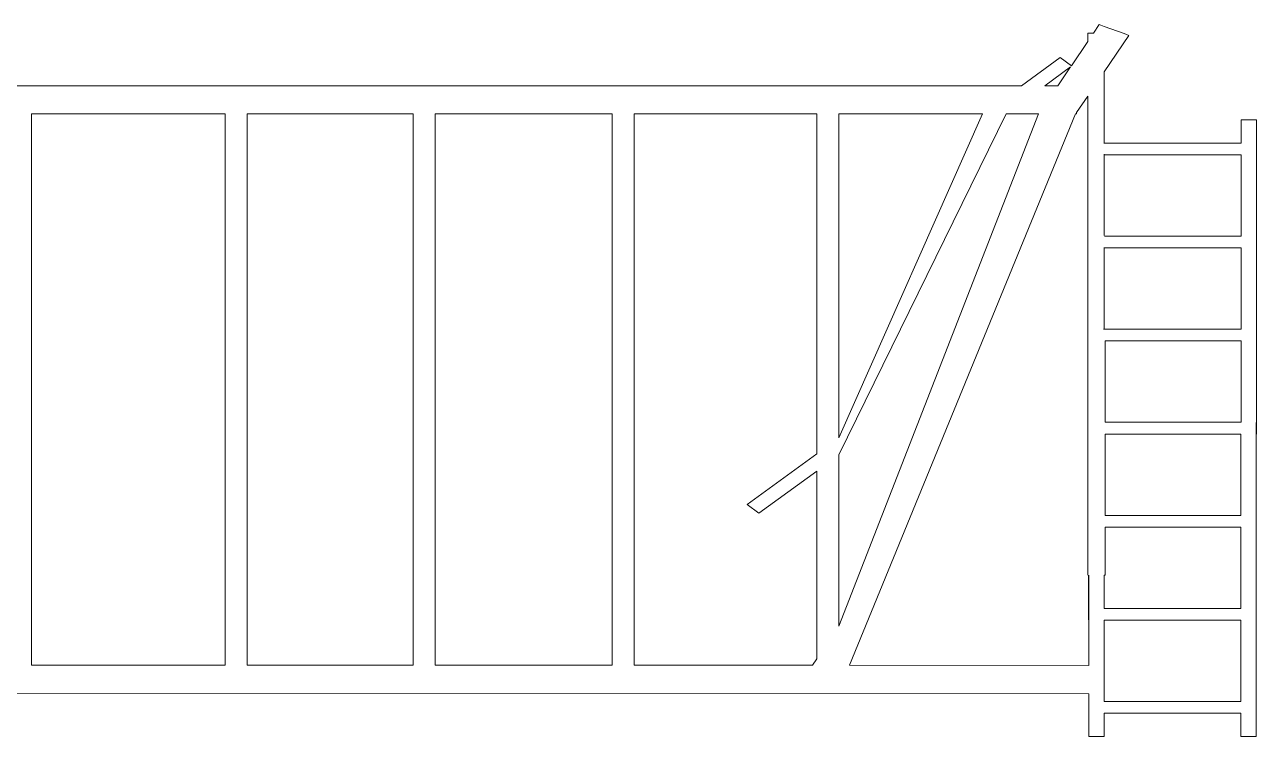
# Model space of a CAD drawing. Header units: millimetres. Extents: x -157 to 980, y -95 to 1044.
# Drawn here: x -103.5 to -26.4, y -19.7 to 24.8 of the extents above; entities that cross this region are included whole.
import ezdxf

# ---------------------------------------------------------------- set-up
doc = ezdxf.new("R2010")
doc.units = ezdxf.units.MM
doc.header["$MEASUREMENT"] = 0
doc.layers.add('Layer 1', color=7, linetype='Continuous')

msp = doc.modelspace()

# ---------------------------------------------------------------- linework, layer by layer
at = {"layer": 'Layer 1', "color": 1, "lineweight": 9}
for points, knots in [([(-35.9525, 17.3578), (-35.9525, 17.3578), (-35.9525, 21.8407), (-35.9525, 21.8407), (-35.9525, 21.8407), (-35.9525, 21.8407), (-34.4098, 24.1076), (-34.4098, 24.1076), (-34.4098, 24.1076), (-34.4098, 24.1076), (-34.7177, 24.2199), (-34.7177, 24.2199), (-34.7177, 24.2199), (-34.7177, 24.2199), (-35.9559, 24.6695), (-35.9559, 24.6695), (-35.9559, 24.6695), (-35.9559, 24.6695), (-36.2672, 24.7813), (-36.2672, 24.7813), (-36.2672, 24.7813), (-36.2672, 24.7813), (-36.6292, 24.2495), (-36.6292, 24.2495), (-36.6292, 24.2495), (-36.6292, 24.2495), (-36.9897, 24.2495), (-36.9897, 24.2495), (-36.9897, 24.2495), (-36.9897, 24.2495), (-36.9897, 23.7198), (-36.9897, 23.7198), (-36.9897, 23.7198), (-36.9897, 23.7198), (-38.0115, 22.2184), (-38.0115, 22.2184), (-38.0115, 22.2184), (-38.0115, 22.2184), (-38.719, 22.7349), (-38.719, 22.7349), (-38.719, 22.7349), (-38.719, 22.7349), (-41.1398, 20.9679), (-41.1398, 20.9679), (-41.1398, 20.9679), (-41.1398, 20.9679), (-141.7747, 20.9679), (-141.7747, 20.9679), (-141.7747, 20.9679), (-141.7747, 20.9679), (-144.1956, 22.7349), (-144.1956, 22.7349), (-144.1956, 22.7349), (-144.1956, 22.7349), (-144.9031, 22.2182), (-144.9031, 22.2182), (-144.9031, 22.2182), (-144.9031, 22.2182), (-145.9248, 23.7192), (-145.9248, 23.7192), (-145.9248, 23.7192), (-145.9248, 23.7192), (-145.9248, 24.2495), (-145.9248, 24.2495), (-145.9248, 24.2495), (-145.9248, 24.2495), (-146.2856, 24.2495), (-146.2856, 24.2495), (-146.2856, 24.2495), (-146.2856, 24.2495), (-146.6477, 24.7813), (-146.6477, 24.7813), (-146.6477, 24.7813), (-146.6477, 24.7813), (-146.9589, 24.6695), (-146.9589, 24.6695), (-146.9589, 24.6695), (-146.9589, 24.6695), (-148.1968, 24.2199), (-148.1968, 24.2199), (-148.1968, 24.2199), (-148.1968, 24.2199), (-148.5046, 24.1076), (-148.5046, 24.1076), (-148.5046, 24.1076), (-148.5046, 24.1076), (-146.9606, 21.8439), (-146.9606, 21.8439), (-146.9606, 21.8439), (-146.9606, 21.8439), (-146.9606, 17.3732), (-146.9606, 17.3732)], [0, 0, 0, 0, 0.0416667, 0.0416667, 0.0416667, 0.0416667, 0.0833333, 0.0833333, 0.0833333, 0.0833333, 0.125, 0.125, 0.125, 0.125, 0.1666667, 0.1666667, 0.1666667, 0.1666667, 0.2083333, 0.2083333, 0.2083333, 0.2083333, 0.25, 0.25, 0.25, 0.25, 0.2916667, 0.2916667, 0.2916667, 0.2916667, 0.3333333, 0.3333333, 0.3333333, 0.3333333, 0.375, 0.375, 0.375, 0.375, 0.4166667, 0.4166667, 0.4166667, 0.4166667, 0.4583333, 0.4583333, 0.4583333, 0.4583333, 0.5, 0.5, 0.5, 0.5, 0.5416667, 0.5416667, 0.5416667, 0.5416667, 0.5833333, 0.5833333, 0.5833333, 0.5833333, 0.625, 0.625, 0.625, 0.625, 0.6666667, 0.6666667, 0.6666667, 0.6666667, 0.7083333, 0.7083333, 0.7083333, 0.7083333, 0.75, 0.75, 0.75, 0.75, 0.7916667, 0.7916667, 0.7916667, 0.7916667, 0.8333333, 0.8333333, 0.8333333, 0.8333333, 0.875, 0.875, 0.875, 0.875, 0.9166667, 0.9166667, 0.9166667, 0.9166667, 1, 1, 1, 1]), ([(-38.8626, 20.9679), (-38.8626, 20.9679), (-39.673, 20.9679), (-39.673, 20.9679), (-39.673, 20.9679), (-39.673, 20.9679), (-38.0626, 22.1433), (-38.0626, 22.1433), (-38.0626, 22.1433), (-38.0626, 22.1433), (-38.8626, 20.9679), (-38.8626, 20.9679)], [0, 0, 0, 0, 0.25, 0.25, 0.25, 0.25, 0.5, 0.5, 0.5, 0.5, 1, 1, 1, 1]), ([(-36.9113, -15.2593), (-36.9113, -15.2593), (-51.8847, -15.2392), (-51.8847, -15.2392), (-51.8847, -15.2392), (-51.8847, -15.2392), (-37.7488, 19.2009), (-37.7488, 19.2009), (-37.7488, 19.2009), (-37.7488, 19.2009), (-37.6814, 19.2009), (-37.6814, 19.2009), (-37.6814, 19.2009), (-37.6814, 19.2009), (-37.6814, 19.3), (-37.6814, 19.3), (-37.6814, 19.3), (-37.6814, 19.3), (-36.9897, 20.3165), (-36.9897, 20.3165), (-36.9897, 20.3165), (-36.9897, 20.3165), (-36.9897, -9.6122), (-36.9897, -9.6122)], [0, 0, 0, 0, 0.1428571, 0.1428571, 0.1428571, 0.1428571, 0.2857143, 0.2857143, 0.2857143, 0.2857143, 0.4285714, 0.4285714, 0.4285714, 0.4285714, 0.5714286, 0.5714286, 0.5714286, 0.5714286, 0.7142857, 0.7142857, 0.7142857, 0.7142857, 1, 1, 1, 1]), ([(-90.9385, -15.2392), (-90.9385, -15.2392), (-103.0424, -15.2392), (-103.0424, -15.2392), (-103.0424, -15.2392), (-103.0424, -15.2392), (-103.0424, 19.2009), (-103.0424, 19.2009), (-103.0424, 19.2009), (-103.0424, 19.2009), (-90.9385, 19.2009), (-90.9385, 19.2009), (-90.9385, 19.2009), (-90.9385, 19.2009), (-90.9385, -15.2392), (-90.9385, -15.2392)], [0, 0, 0, 0, 0.2, 0.2, 0.2, 0.2, 0.4, 0.4, 0.4, 0.4, 0.6, 0.6, 0.6, 0.6, 1, 1, 1, 1]), ([(-79.1805, -15.2392), (-79.1805, -15.2392), (-89.5554, -15.2392), (-89.5554, -15.2392), (-89.5554, -15.2392), (-89.5554, -15.2392), (-89.5554, 19.2009), (-89.5554, 19.2009), (-89.5554, 19.2009), (-89.5554, 19.2009), (-79.1805, 19.2009), (-79.1805, 19.2009), (-79.1805, 19.2009), (-79.1805, 19.2009), (-79.1805, -15.2392), (-79.1805, -15.2392)], [0, 0, 0, 0, 0.2, 0.2, 0.2, 0.2, 0.4, 0.4, 0.4, 0.4, 0.6, 0.6, 0.6, 0.6, 1, 1, 1, 1]), ([(-66.7308, -15.2392), (-66.7308, -15.2392), (-77.797, -15.2392), (-77.797, -15.2392), (-77.797, -15.2392), (-77.797, -15.2392), (-77.797, 19.2009), (-77.797, 19.2009), (-77.797, 19.2009), (-77.797, 19.2009), (-66.7308, 19.2009), (-66.7308, 19.2009), (-66.7308, 19.2009), (-66.7308, 19.2009), (-66.7308, -15.2392), (-66.7308, -15.2392)], [0, 0, 0, 0, 0.2, 0.2, 0.2, 0.2, 0.4, 0.4, 0.4, 0.4, 0.6, 0.6, 0.6, 0.6, 1, 1, 1, 1]), ([(-54.2035, -15.2392), (-54.2035, -15.2392), (-65.3473, -15.2392), (-65.3473, -15.2392), (-65.3473, -15.2392), (-65.3473, -15.2392), (-65.3473, 19.2009), (-65.3473, 19.2009), (-65.3473, 19.2009), (-65.3473, 19.2009), (-53.9353, 19.2009), (-53.9353, 19.2009), (-53.9353, 19.2009), (-53.9353, 19.2009), (-53.9353, -2.0392), (-53.9353, -2.0392), (-53.9353, -2.0392), (-53.9353, -2.0392), (-58.2822, -5.212), (-58.2822, -5.212), (-58.2822, -5.212), (-58.2822, -5.212), (-57.5492, -5.7475), (-57.5492, -5.7475), (-57.5492, -5.7475), (-57.5492, -5.7475), (-53.9353, -3.1097), (-53.9353, -3.1097), (-53.9353, -3.1097), (-53.9353, -3.1097), (-53.9353, -14.8451), (-53.9353, -14.8451), (-53.9353, -14.8451), (-53.9353, -14.8451), (-54.2035, -15.2392), (-54.2035, -15.2392)], [0, 0, 0, 0, 0.1, 0.1, 0.1, 0.1, 0.2, 0.2, 0.2, 0.2, 0.3, 0.3, 0.3, 0.3, 0.4, 0.4, 0.4, 0.4, 0.5, 0.5, 0.5, 0.5, 0.6, 0.6, 0.6, 0.6, 0.7, 0.7, 0.7, 0.7, 0.8, 0.8, 0.8, 0.8, 1, 1, 1, 1]), ([(-52.5518, 19.2009), (-52.5518, 19.2009), (-43.5606, 19.2009), (-43.5606, 19.2009), (-43.5606, 19.2009), (-43.5606, 19.2009), (-52.5518, -1.0293), (-52.5518, -1.0293), (-52.5518, -1.0293), (-52.5518, -1.0293), (-52.5518, 19.2009), (-52.5518, 19.2009)], [0, 0, 0, 0, 0.25, 0.25, 0.25, 0.25, 0.5, 0.5, 0.5, 0.5, 1, 1, 1, 1]), ([(-42.0939, 19.2009), (-42.0939, 19.2009), (-40.0652, 19.2009), (-40.0652, 19.2009), (-40.0652, 19.2009), (-40.0652, 19.2009), (-52.5518, -12.8124), (-52.5518, -12.8124), (-52.5518, -12.8124), (-52.5518, -12.8124), (-52.5518, -2.0999), (-52.5518, -2.0999), (-52.5518, -2.0999), (-52.5518, -2.0999), (-42.0939, 19.2009), (-42.0939, 19.2009)], [0, 0, 0, 0, 0.2, 0.2, 0.2, 0.2, 0.4, 0.4, 0.4, 0.4, 0.6, 0.6, 0.6, 0.6, 1, 1, 1, 1]), ([(-26.442, -0.8012), (-26.442, -0.8012), (-26.442, 18.8349), (-26.442, 18.8349), (-26.442, 18.8349), (-26.442, 18.8349), (-27.3929, 18.8349), (-27.3929, 18.8349), (-27.3929, 18.8349), (-27.3929, 18.8349), (-27.3929, 17.3819), (-27.3929, 17.3819), (-27.3929, 17.3819), (-27.3929, 17.3819), (-35.9496, 17.3819), (-35.9496, 17.3819)], [0, 0, 0, 0, 0.2, 0.2, 0.2, 0.2, 0.4, 0.4, 0.4, 0.4, 0.6, 0.6, 0.6, 0.6, 1, 1, 1, 1]), ([(-35.9496, 16.6553), (-35.9496, 16.6553), (-27.3929, 16.6553), (-27.3929, 16.6553), (-27.3929, 16.6553), (-27.3929, 16.6553), (-27.3929, 11.5691), (-27.3929, 11.5691), (-27.3929, 11.5691), (-27.3929, 11.5691), (-35.9496, 11.5691), (-35.9496, 11.5691)], [0, 0, 0, 0, 0.25, 0.25, 0.25, 0.25, 0.5, 0.5, 0.5, 0.5, 1, 1, 1, 1]), ([(-35.9496, 10.8427), (-35.9496, 10.8427), (-27.3929, 10.8427), (-27.3929, 10.8427), (-27.3929, 10.8427), (-27.3929, 10.8427), (-27.3929, 5.7567), (-27.3929, 5.7567), (-27.3929, 5.7567), (-27.3929, 5.7567), (-35.9917, 5.7567), (-35.9917, 5.7567)], [0, 0, 0, 0, 0.25, 0.25, 0.25, 0.25, 0.5, 0.5, 0.5, 0.5, 1, 1, 1, 1]), ([(-35.8957, -0.0558), (-35.8957, -0.0558), (-35.8957, 5.03), (-35.8957, 5.03), (-35.8957, 5.03), (-35.8957, 5.03), (-27.3929, 5.03), (-27.3929, 5.03), (-27.3929, 5.03), (-27.3929, 5.03), (-27.3929, -0.0558), (-27.3929, -0.0558), (-27.3929, -0.0558), (-27.3929, -0.0558), (-35.8957, -0.0558), (-35.8957, -0.0558)], [0, 0, 0, 0, 0.2, 0.2, 0.2, 0.2, 0.4, 0.4, 0.4, 0.4, 0.6, 0.6, 0.6, 0.6, 1, 1, 1, 1]), ([(-26.4525, -0.0722), (-26.4525, -0.0722), (-26.4525, -19.6895), (-26.4525, -19.6895), (-26.4525, -19.6895), (-26.4525, -19.6895), (-27.4033, -19.6895), (-27.4033, -19.6895), (-27.4033, -19.6895), (-27.4033, -19.6895), (-27.4033, -18.2365), (-27.4033, -18.2365), (-27.4033, -18.2365), (-27.4033, -18.2365), (-35.9601, -18.2365), (-35.9601, -18.2365), (-35.9601, -18.2365), (-35.9601, -18.2365), (-35.9601, -19.6895), (-35.9601, -19.6895), (-35.9601, -19.6895), (-35.9601, -19.6895), (-36.9113, -19.6895), (-36.9113, -19.6895), (-36.9113, -19.6895), (-36.9113, -19.6895), (-36.9113, -17.0263), (-36.9113, -17.0263)], [0, 0, 0, 0, 0.125, 0.125, 0.125, 0.125, 0.25, 0.25, 0.25, 0.25, 0.375, 0.375, 0.375, 0.375, 0.5, 0.5, 0.5, 0.5, 0.625, 0.625, 0.625, 0.625, 0.75, 0.75, 0.75, 0.75, 1, 1, 1, 1]), ([(-35.906, -0.7988), (-35.906, -0.7988), (-35.906, -5.8846), (-35.906, -5.8846), (-35.906, -5.8846), (-35.906, -5.8846), (-27.4033, -5.8846), (-27.4033, -5.8846), (-27.4033, -5.8846), (-27.4033, -5.8846), (-27.4033, -0.7988), (-27.4033, -0.7988), (-27.4033, -0.7988), (-27.4033, -0.7988), (-35.906, -0.7988), (-35.906, -0.7988)], [0, 0, 0, 0, 0.2, 0.2, 0.2, 0.2, 0.4, 0.4, 0.4, 0.4, 0.6, 0.6, 0.6, 0.6, 1, 1, 1, 1]), ([(-35.906, -6.6113), (-35.906, -6.6113), (-35.906, -9.6122), (-35.906, -9.6122), (-35.906, -9.6122), (-35.906, -9.6122), (-35.9601, -9.6122), (-35.9601, -9.6122), (-35.9601, -9.6122), (-35.9601, -9.6122), (-35.9601, -11.6973), (-35.9601, -11.6973), (-35.9601, -11.6973), (-35.9601, -11.6973), (-27.4033, -11.6973), (-27.4033, -11.6973), (-27.4033, -11.6973), (-27.4033, -11.6973), (-27.4033, -6.6113), (-27.4033, -6.6113), (-27.4033, -6.6113), (-27.4033, -6.6113), (-35.906, -6.6113), (-35.906, -6.6113)], [0, 0, 0, 0, 0.1428571, 0.1428571, 0.1428571, 0.1428571, 0.2857143, 0.2857143, 0.2857143, 0.2857143, 0.4285714, 0.4285714, 0.4285714, 0.4285714, 0.5714286, 0.5714286, 0.5714286, 0.5714286, 0.7142857, 0.7142857, 0.7142857, 0.7142857, 1, 1, 1, 1]), ([(-35.9601, -17.5099), (-35.9601, -17.5099), (-27.4033, -17.5099), (-27.4033, -17.5099), (-27.4033, -17.5099), (-27.4033, -17.5099), (-27.4033, -12.4237), (-27.4033, -12.4237), (-27.4033, -12.4237), (-27.4033, -12.4237), (-35.9601, -12.4237), (-35.9601, -12.4237), (-35.9601, -12.4237), (-35.9601, -12.4237), (-35.9601, -17.5099), (-35.9601, -17.5099)], [0, 0, 0, 0, 0.2, 0.2, 0.2, 0.2, 0.4, 0.4, 0.4, 0.4, 0.6, 0.6, 0.6, 0.6, 1, 1, 1, 1])]:
    msp.add_open_spline(points, degree=3, knots=knots, dxfattribs=at)
for points in [[(-35.9525, 11.6002), (-35.9525, 11.6002), (-35.9525, 16.6872), (-35.9525, 16.6872)], [(-35.9525, 5.7878), (-35.9525, 5.7878), (-35.9525, 10.8624), (-35.9525, 10.8624)], [(-36.9437, -9.6122), (-36.9437, -9.6122), (-36.9113, -15.2511), (-36.9113, -15.2511)], [(-36.9113, -15.2526), (-36.9113, -15.2526), (-36.9113, -9.6122), (-36.9113, -9.6122)], [(-145.9572, -17.0181), (-145.9572, -17.0181), (-36.9113, -17.0263), (-36.9113, -17.0263)]]:
    msp.add_open_spline(points, degree=3, dxfattribs=at)

doc.saveas('drawing.dxf')
